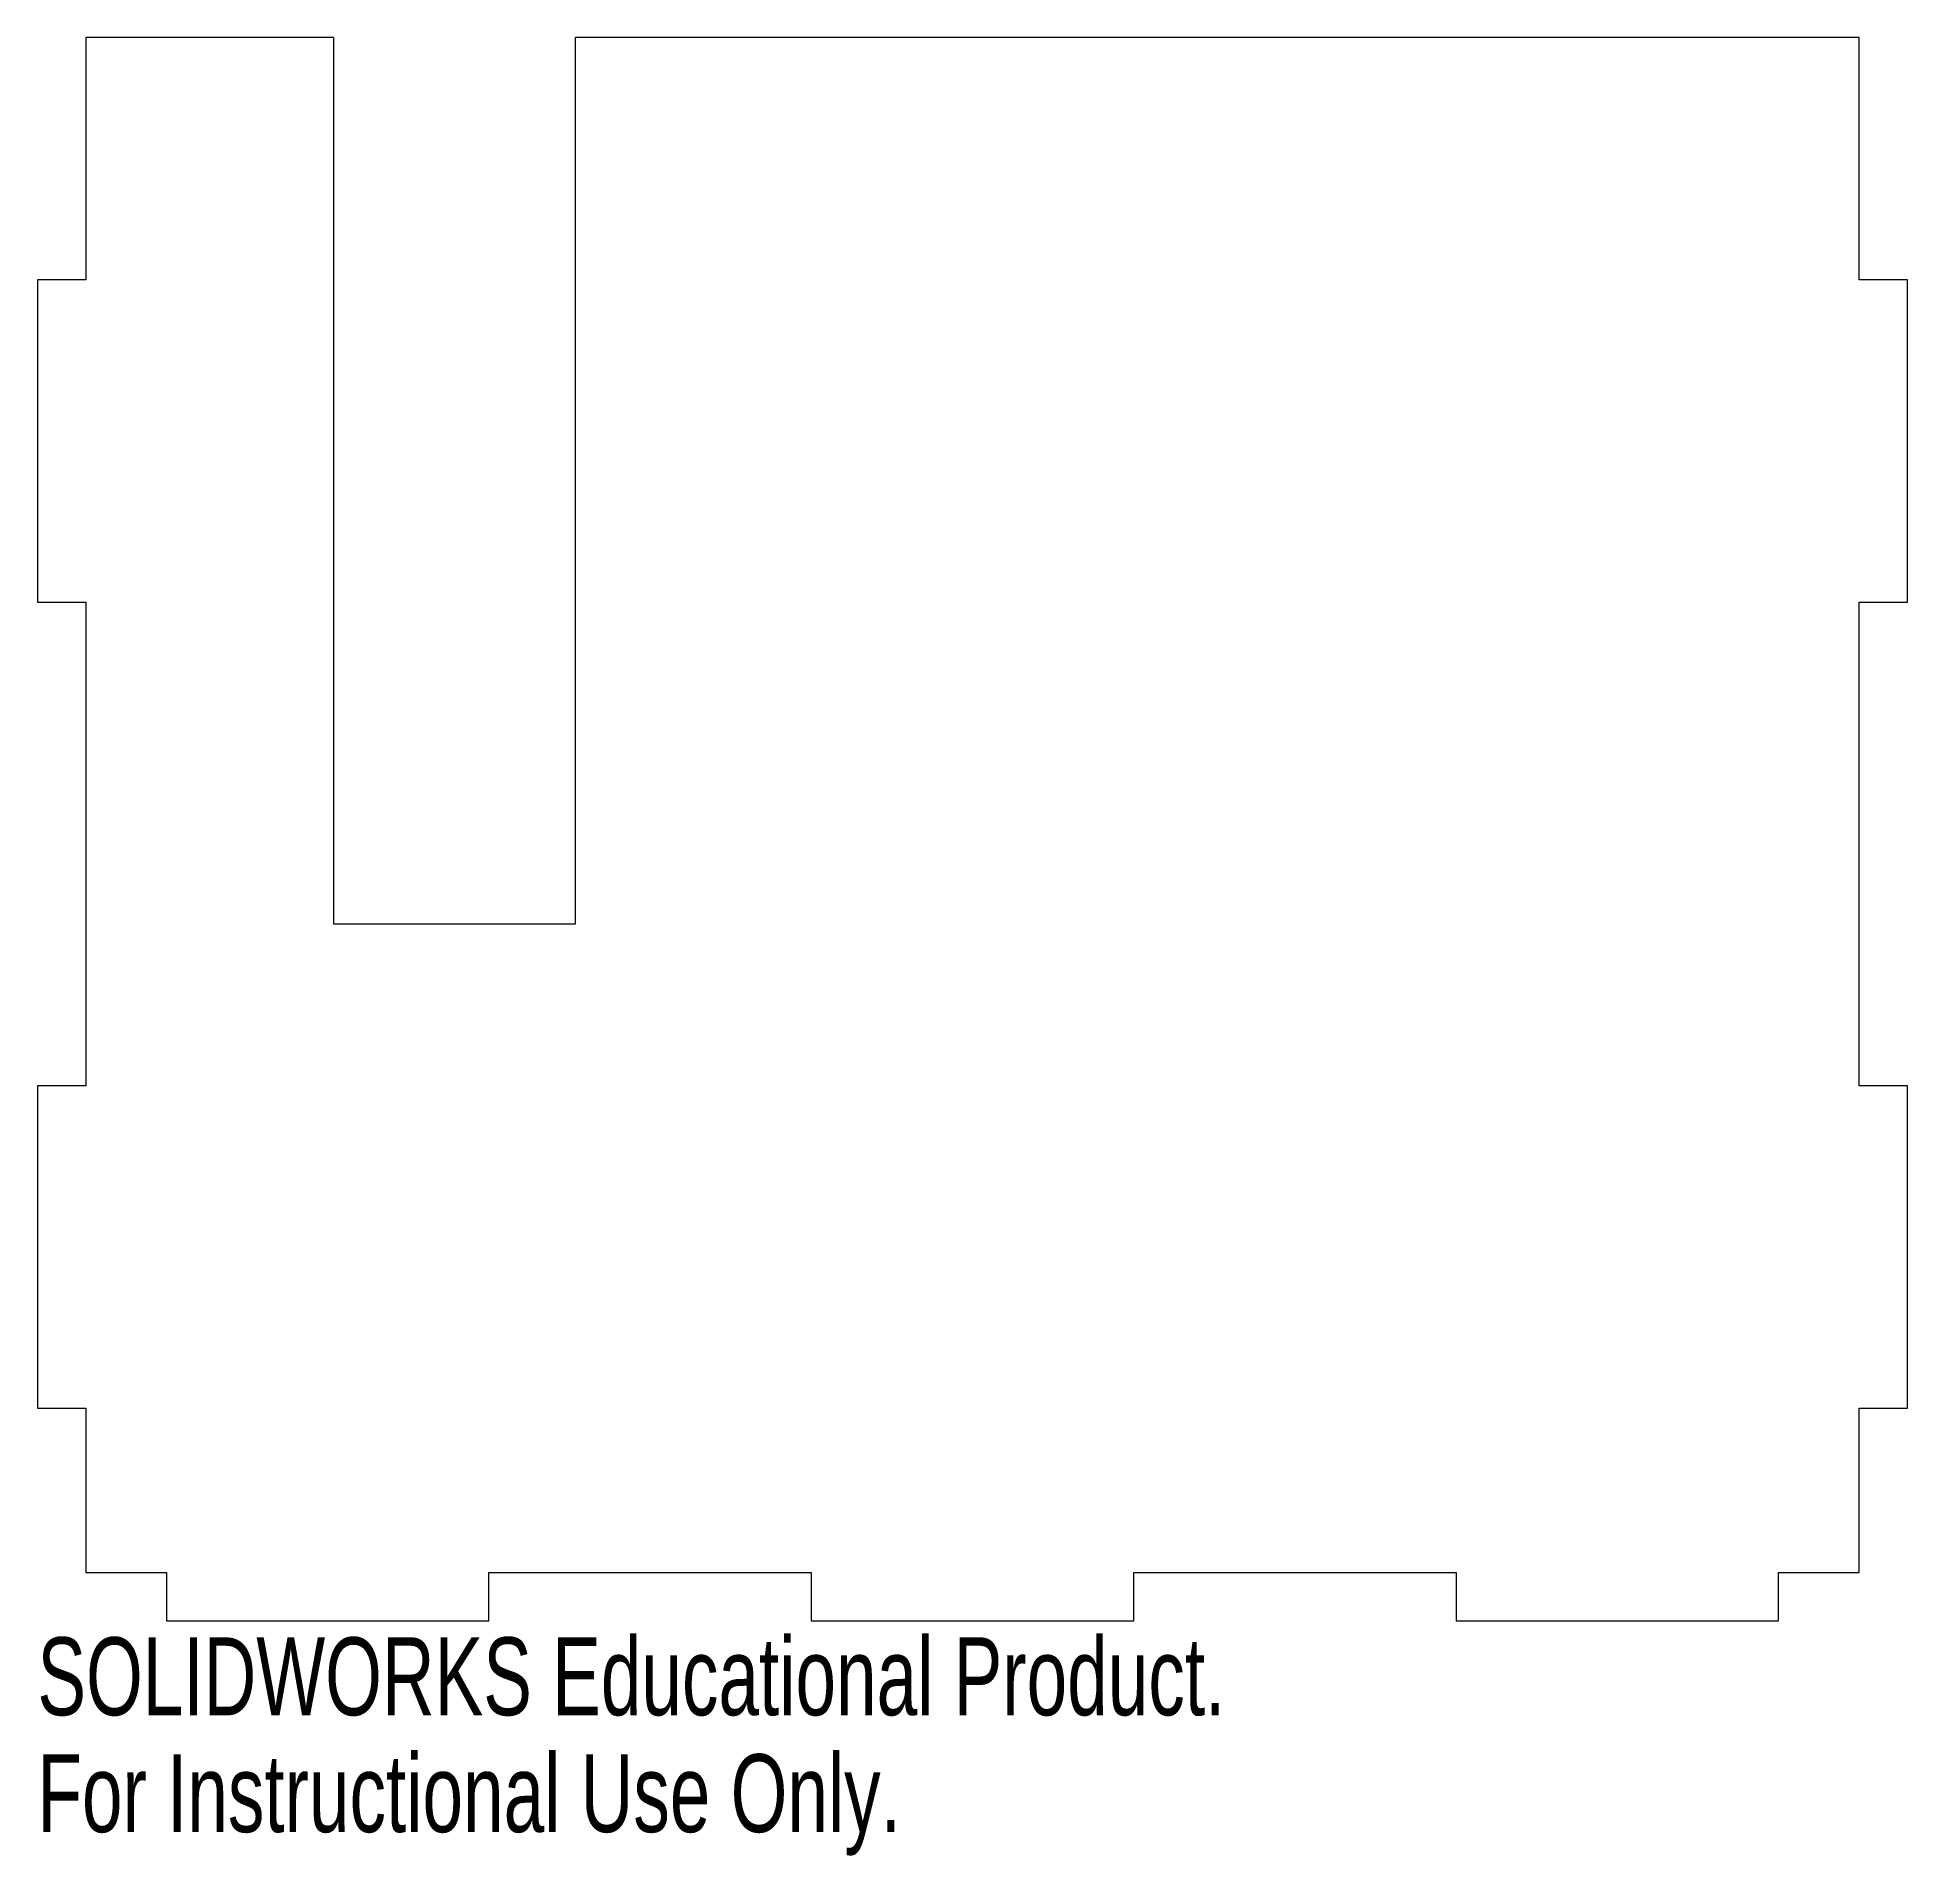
# Model space of a CAD drawing. Header units: millimetres. Extents: x -58 to 58, y -65 to 48.
import ezdxf

# ---------------------------------------------------------------- set-up
doc = ezdxf.new("R2010")
doc.units = ezdxf.units.MM
doc.styles.add('SLDTEXTSTYLE0', font='TXT', dxfattribs={"width": 0.7})

msp = doc.modelspace()

# ---------------------------------------------------------------- linework, layer by layer
at = {"color": 7, "linetype": 'Continuous', "lineweight": 15}
for p, q in [((-55, 47.625), (-55, 32.575)), ((-39.63, 47.625), (-55, 47.625)), ((-39.63, 47.625), (-39.63, -7.375)), ((-24.63, -7.375), (-24.63, 47.625)), ((55, 47.625), (-24.63, 47.625)), ((55, 32.575), (55, 47.625)), ((-55, 32.575), (-58, 32.575)), ((-58, 32.575), (-58, 12.575)), ((58, 32.575), (55, 32.575)), ((58, 12.575), (58, 32.575)), ((-58, 12.575), (-55, 12.575)), ((-55, 12.575), (-55, -17.425)), ((55, 12.575), (58, 12.575)), ((55, -17.425), (55, 12.575)), ((-39.63, -7.375), (-24.63, -7.375)), ((-55, -17.425), (-58, -17.425)), ((-58, -17.425), (-58, -37.425)), ((58, -17.425), (55, -17.425)), ((58, -37.425), (58, -17.425)), ((-58, -37.425), (-55, -37.425)), ((-55, -37.425), (-55, -47.625)), ((55, -37.425), (58, -37.425)), ((55, -47.625), (55, -37.425)), ((-55, -47.625), (-50, -47.625)), ((-50, -47.625), (-50, -50.625)), ((-30, -47.625), (-10, -47.625)), ((-30, -50.625), (-30, -47.625)), ((-10, -47.625), (-10, -50.625)), ((10, -47.625), (30, -47.625)), ((10, -50.625), (10, -47.625)), ((30, -47.625), (30, -50.625)), ((50, -47.625), (55, -47.625)), ((50, -50.625), (50, -47.625)), ((-50, -50.625), (-30, -50.625)), ((-10, -50.625), (10, -50.625)), ((30, -50.625), (50, -50.625))]:
    msp.add_line(p, q, dxfattribs=at)

# ---------------------------------------------------------------- texts
at = {"color": 7, "linetype": 'Continuous', "char_height": 4.83362, "attachment_point": 1, "style": 'SLDTEXTSTYLE0'}
for s, insert in [('SOLIDWORKS Educational Product.', (-58, -51.645)), ('For Instructional Use Only.', (-58, -58.895))]:
    msp.add_mtext(s, dxfattribs=dict(at, insert=insert))

doc.saveas('drawing.dxf')
